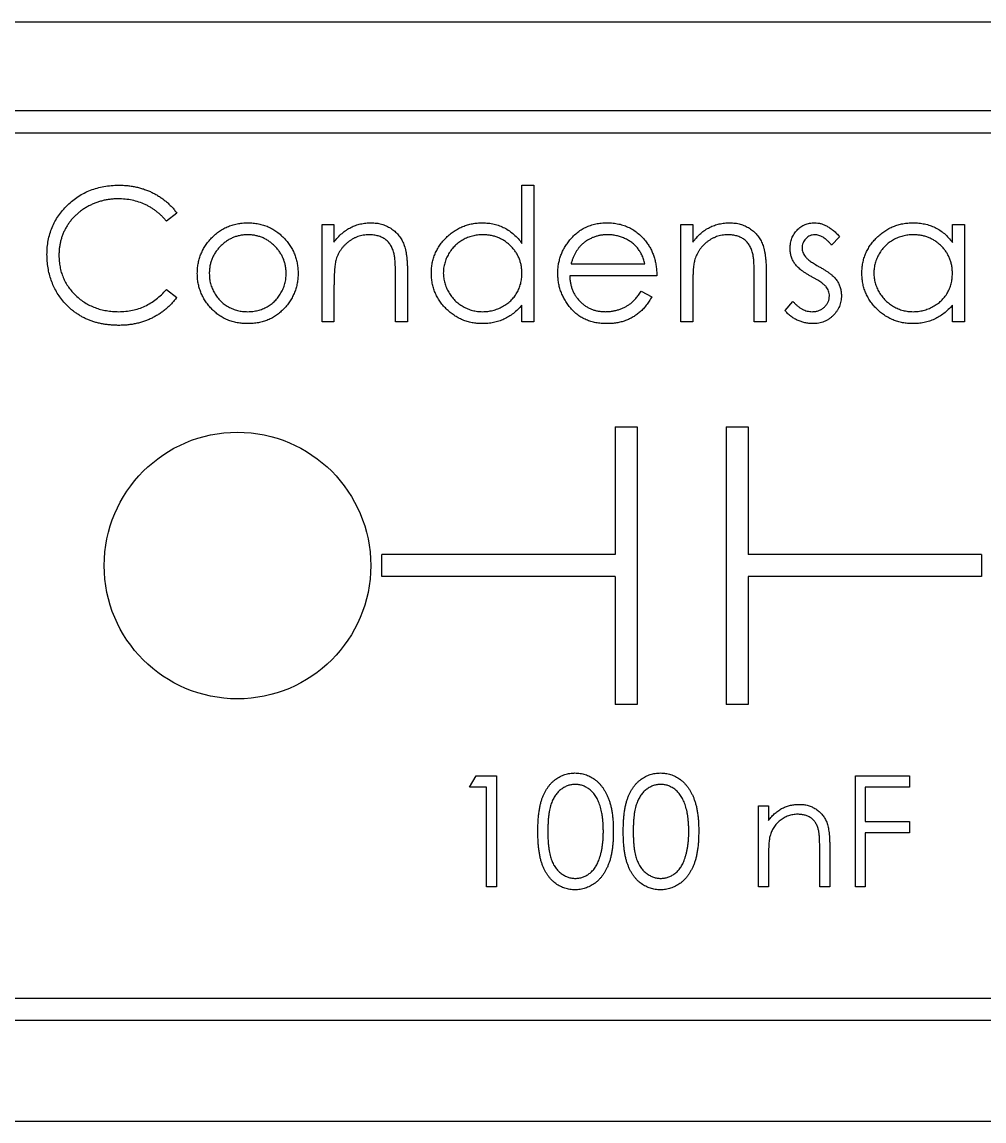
# Model space of a CAD drawing. Header units: millimetres. Extents: x -156 to 156, y -100 to 100.
# Drawn here: x 83.3 to 126.62, y -100.5 to -51.04 of the extents above; entities that cross this region are included whole.
import ezdxf

# ---------------------------------------------------------------- set-up
doc = ezdxf.new("R2010")
doc.units = ezdxf.units.MM

msp = doc.modelspace()

# ---------------------------------------------------------------- linework, layer by layer
at = {"color": 7, "linetype": 'Continuous', "lineweight": 25}
for p, q in [((80.536, -51.036), (145.464, -51.036)), ((145.464, -55.036), (80.536, -55.036)), ((145.464, -56.036), (80.536, -56.036)), ((105.808, -60.999), (105.808, -58.382)), ((105.808, -58.382), (106.346, -58.382)), ((106.346, -58.382), (106.346, -64.536)), ((90.269, -59.636), (89.798, -59.997)), ((96.808, -64.536), (96.808, -60.151)), ((96.808, -60.151), (97.346, -60.151)), ((97.346, -60.151), (97.346, -60.942)), ((112.962, -64.536), (112.962, -60.151)), ((112.962, -60.151), (113.5, -60.151)), ((113.5, -60.151), (113.5, -60.942)), ((125.192, -60.962), (125.192, -60.151)), ((125.192, -60.151), (125.731, -60.151)), ((125.731, -60.151), (125.731, -64.536)), ((120.115, -60.698), (119.75, -61.074)), ((100.654, -62.296), (100.654, -64.536)), ((108.018, -61.92), (111.346, -61.92)), ((116.808, -62.296), (116.808, -64.536)), ((100.115, -64.536), (100.115, -62.473)), ((111.885, -62.459), (107.962, -62.459)), ((116.269, -64.536), (116.269, -62.473)), ((89.798, -63.074), (90.269, -63.431)), ((97.346, -62.95), (97.346, -64.536)), ((111.175, -63.151), (111.654, -63.402)), ((113.5, -62.95), (113.5, -64.536)), ((105.808, -64.536), (105.808, -63.777)), ((117.654, -64.019), (118.011, -63.612)), ((125.192, -64.536), (125.192, -63.777)), ((97.346, -64.536), (96.808, -64.536)), ((100.654, -64.536), (100.115, -64.536)), ((106.346, -64.536), (105.808, -64.536)), ((113.5, -64.536), (112.962, -64.536)), ((116.808, -64.536), (116.269, -64.536)), ((125.731, -64.536), (125.192, -64.536)), ((110, -69.25), (110, -75)), ((110, -69.25), (111, -69.25)), ((111, -69.25), (111, -81.75)), ((115, -69.25), (115, -81.75)), ((115, -69.25), (116, -69.25)), ((116, -69.25), (116, -75)), ((99.5, -76), (99.5, -75)), ((110, -75), (99.5, -75)), ((126.5, -75), (116, -75)), ((126.5, -75), (126.5, -76)), ((110, -76), (99.5, -76)), ((110, -76), (110, -81.75)), ((126.5, -76), (116, -76)), ((116, -76), (116, -81.75)), ((111, -81.75), (110, -81.75)), ((116, -81.75), (115, -81.75)), ((103.449, -85.477), (103.742, -84.964)), ((103.742, -84.964), (104.667, -84.964)), ((104.667, -84.964), (104.667, -89.964)), ((120.821, -89.964), (120.821, -84.964)), ((120.821, -84.964), (123.256, -84.964)), ((123.256, -84.964), (123.256, -85.477)), ((104.218, -85.477), (103.449, -85.477)), ((104.218, -89.964), (104.218, -85.477)), ((123.256, -85.477), (121.269, -85.477)), ((121.269, -85.477), (121.269, -87.016)), ((116.462, -89.964), (116.462, -86.311)), ((116.462, -86.311), (116.91, -86.311)), ((116.91, -86.311), (116.91, -86.97)), ((121.269, -87.016), (123.256, -87.016)), ((123.256, -87.016), (123.256, -87.529)), ((123.256, -87.529), (121.269, -87.529)), ((121.269, -87.529), (121.269, -89.964)), ((119.218, -89.964), (119.218, -88.246)), ((119.667, -88.098), (119.667, -89.964)), ((116.91, -88.643), (116.91, -89.964)), ((104.667, -89.964), (104.218, -89.964)), ((116.91, -89.964), (116.462, -89.964)), ((119.667, -89.964), (119.218, -89.964)), ((121.269, -89.964), (120.821, -89.964)), ((80.536, -94.964), (145.464, -94.964)), ((80.536, -95.964), (145.464, -95.964)), ((-155.5, -100.5), (155.5, -100.5))]:
    msp.add_line(p, q, dxfattribs=at)
msp.add_circle((93, -75.5), 6, dxfattribs=at)
for points, knots in [([(84.423, -61.501), (84.426, -61.393), (84.431, -61.18), (84.476, -60.869), (84.547, -60.57), (84.649, -60.285), (84.778, -60.013), (84.938, -59.754), (85.126, -59.508), (85.341, -59.278), (85.577, -59.068), (85.829, -58.883), (86.098, -58.73), (86.38, -58.601), (86.677, -58.502), (86.989, -58.433), (87.316, -58.39), (87.538, -58.384), (87.651, -58.382)], [0, 0, 0, 0, 0.0645578, 0.1270135, 0.1879548, 0.2480139, 0.3077477, 0.3682345, 0.4294698, 0.4927434, 0.5562578, 0.6182168, 0.6796555, 0.7412455, 0.8034153, 0.8668155, 0.9323283, 1, 1, 1, 1]), ([(87.651, -58.382), (87.72, -58.383), (87.857, -58.384), (88.059, -58.4), (88.255, -58.427), (88.447, -58.463), (88.634, -58.508), (88.815, -58.566), (88.992, -58.633), (89.163, -58.71), (89.327, -58.797), (89.485, -58.892), (89.635, -58.995), (89.778, -59.106), (89.912, -59.227), (90.04, -59.354), (90.159, -59.491), (90.232, -59.588), (90.269, -59.636)], [0, 0, 0, 0, 0.068548, 0.135683, 0.201215, 0.265682, 0.329267, 0.392395, 0.45507, 0.517127, 0.57879, 0.63974, 0.700192, 0.759806, 0.819628, 0.879355, 0.939512, 1, 1, 1, 1]), ([(87.618, -58.997), (87.558, -58.998), (87.438, -58.999), (87.26, -59.017), (87.086, -59.043), (86.915, -59.081), (86.748, -59.129), (86.583, -59.186), (86.423, -59.257), (86.266, -59.335), (86.116, -59.424), (85.973, -59.52), (85.839, -59.624), (85.714, -59.735), (85.597, -59.852), (85.49, -59.978), (85.392, -60.112), (85.301, -60.251), (85.22, -60.396), (85.153, -60.547), (85.093, -60.701), (85.045, -60.861), (85.008, -61.025), (84.982, -61.193), (84.964, -61.366), (84.962, -61.483), (84.962, -61.542)], [0, 0, 0, 0, 0.043955, 0.087502, 0.130463, 0.172752, 0.215403, 0.25765, 0.300153, 0.343121, 0.385925, 0.427686, 0.468818, 0.509492, 0.549883, 0.58998, 0.630405, 0.670869, 0.711384, 0.751627, 0.791776, 0.832459, 0.873319, 0.914543, 0.956924, 1, 1, 1, 1]), ([(89.798, -59.997), (89.764, -59.957), (89.698, -59.877), (89.59, -59.766), (89.478, -59.661), (89.362, -59.563), (89.239, -59.475), (89.112, -59.392), (88.98, -59.318), (88.797, -59.228), (88.558, -59.134), (88.256, -59.055), (87.942, -59.005), (87.727, -59), (87.618, -58.997)], [0, 0, 0, 0, 0.063163, 0.125475, 0.187121, 0.248294, 0.309295, 0.36985, 0.430973, 0.492456, 0.616148, 0.740844, 0.868183, 1, 1, 1, 1]), ([(91.793, -60.8), (91.849, -60.742), (91.958, -60.627), (92.142, -60.481), (92.335, -60.354), (92.54, -60.252), (92.756, -60.172), (92.983, -60.116), (93.22, -60.079), (93.382, -60.076), (93.464, -60.074)], [0, 0, 0, 0, 0.1284975, 0.252713, 0.3748191, 0.4964364, 0.6179106, 0.7412876, 0.8687004, 1, 1, 1, 1]), ([(93.464, -60.074), (93.546, -60.076), (93.708, -60.079), (93.944, -60.116), (94.169, -60.172), (94.385, -60.25), (94.588, -60.354), (94.781, -60.478), (94.964, -60.625), (95.074, -60.739), (95.13, -60.796)], [0, 0, 0, 0, 0.131751, 0.258332, 0.382134, 0.503804, 0.624693, 0.746871, 0.871514, 1, 1, 1, 1]), ([(97.346, -60.942), (97.404, -60.87), (97.515, -60.731), (97.701, -60.548), (97.897, -60.397), (98.103, -60.277), (98.318, -60.186), (98.542, -60.121), (98.775, -60.082), (98.934, -60.077), (99.014, -60.074)], [0, 0, 0, 0, 0.140976, 0.273569, 0.398988, 0.51993, 0.63811, 0.756589, 0.87686, 1, 1, 1, 1]), ([(99.014, -60.074), (99.096, -60.077), (99.254, -60.083), (99.486, -60.129), (99.702, -60.208), (99.901, -60.317), (100.082, -60.451), (100.24, -60.608), (100.371, -60.789), (100.459, -60.956), (100.516, -61.105), (100.553, -61.232), (100.584, -61.374), (100.611, -61.53), (100.629, -61.701), (100.643, -61.887), (100.653, -62.087), (100.654, -62.225), (100.654, -62.296)], [0, 0, 0, 0, 0.07724, 0.151178, 0.223488, 0.295543, 0.366976, 0.437131, 0.507044, 0.57856, 0.616614, 0.658756, 0.704491, 0.754803, 0.809332, 0.868274, 0.932073, 1, 1, 1, 1]), ([(101.731, -62.331), (101.733, -62.255), (101.737, -62.104), (101.769, -61.883), (101.822, -61.669), (101.897, -61.465), (101.992, -61.269), (102.109, -61.081), (102.246, -60.901), (102.404, -60.734), (102.575, -60.579), (102.759, -60.445), (102.949, -60.329), (103.15, -60.237), (103.359, -60.162), (103.576, -60.111), (103.802, -60.081), (103.956, -60.076), (104.034, -60.074)], [0, 0, 0, 0, 0.063775, 0.126079, 0.186904, 0.247574, 0.308003, 0.369132, 0.432033, 0.496791, 0.561611, 0.624914, 0.686726, 0.748079, 0.809582, 0.871631, 0.934886, 1, 1, 1, 1]), ([(104.034, -60.074), (104.123, -60.077), (104.299, -60.082), (104.556, -60.126), (104.799, -60.2), (105.029, -60.301), (105.246, -60.433), (105.451, -60.592), (105.639, -60.783), (105.751, -60.926), (105.808, -60.999)], [0, 0, 0, 0, 0.128884, 0.252985, 0.37421, 0.494102, 0.614753, 0.738511, 0.866243, 1, 1, 1, 1]), ([(107.928, -60.891), (107.982, -60.826), (108.089, -60.699), (108.27, -60.531), (108.466, -60.39), (108.675, -60.273), (108.898, -60.185), (109.133, -60.119), (109.383, -60.082), (109.554, -60.077), (109.642, -60.074)], [0, 0, 0, 0, 0.128835, 0.253589, 0.374643, 0.49534, 0.616325, 0.739759, 0.866842, 1, 1, 1, 1]), ([(109.642, -60.074), (109.732, -60.076), (109.908, -60.081), (110.165, -60.123), (110.409, -60.19), (110.638, -60.285), (110.854, -60.407), (111.054, -60.558), (111.242, -60.733), (111.352, -60.868), (111.407, -60.937)], [0, 0, 0, 0, 0.13204, 0.259033, 0.38188, 0.502258, 0.622752, 0.744743, 0.870109, 1, 1, 1, 1]), ([(113.5, -60.942), (113.557, -60.87), (113.669, -60.731), (113.855, -60.548), (114.051, -60.397), (114.257, -60.277), (114.472, -60.186), (114.696, -60.121), (114.929, -60.082), (115.088, -60.077), (115.168, -60.074)], [0, 0, 0, 0, 0.140976, 0.273569, 0.398988, 0.51993, 0.63811, 0.756589, 0.87686, 1, 1, 1, 1]), ([(115.168, -60.074), (115.249, -60.077), (115.408, -60.083), (115.639, -60.129), (115.855, -60.208), (116.055, -60.317), (116.236, -60.451), (116.394, -60.608), (116.525, -60.789), (116.612, -60.956), (116.67, -61.105), (116.707, -61.232), (116.738, -61.374), (116.764, -61.53), (116.783, -61.701), (116.797, -61.887), (116.807, -62.087), (116.807, -62.225), (116.808, -62.296)], [0, 0, 0, 0, 0.07724, 0.151178, 0.223488, 0.295543, 0.366976, 0.437131, 0.507044, 0.57856, 0.616614, 0.658756, 0.704491, 0.754803, 0.809332, 0.868274, 0.932073, 1, 1, 1, 1]), ([(117.885, -61.224), (117.886, -61.184), (117.887, -61.104), (117.902, -60.988), (117.928, -60.877), (117.96, -60.771), (118.006, -60.671), (118.06, -60.575), (118.124, -60.485), (118.197, -60.401), (118.278, -60.324), (118.365, -60.258), (118.457, -60.201), (118.554, -60.154), (118.656, -60.118), (118.764, -60.093), (118.876, -60.076), (118.953, -60.075), (118.993, -60.074)], [0, 0, 0, 0, 0.067978, 0.133044, 0.196507, 0.258613, 0.319728, 0.380873, 0.442636, 0.505079, 0.567881, 0.628814, 0.68891, 0.748765, 0.809386, 0.870884, 0.934037, 1, 1, 1, 1]), ([(118.993, -60.074), (119.039, -60.076), (119.134, -60.08), (119.275, -60.11), (119.416, -60.16), (119.557, -60.229), (119.697, -60.318), (119.838, -60.426), (119.98, -60.552), (120.069, -60.648), (120.115, -60.698)], [0, 0, 0, 0, 0.1057143, 0.2134116, 0.3261267, 0.4444517, 0.5690611, 0.7027122, 0.8463179, 1, 1, 1, 1]), ([(121.115, -62.331), (121.118, -62.255), (121.122, -62.104), (121.153, -61.883), (121.207, -61.669), (121.281, -61.465), (121.377, -61.269), (121.493, -61.081), (121.631, -60.901), (121.789, -60.734), (121.96, -60.579), (122.143, -60.445), (122.334, -60.329), (122.535, -60.237), (122.743, -60.162), (122.961, -60.111), (123.187, -60.081), (123.34, -60.076), (123.418, -60.074)], [0, 0, 0, 0, 0.063775, 0.126079, 0.186904, 0.247574, 0.308003, 0.369132, 0.432033, 0.496791, 0.561611, 0.624914, 0.686726, 0.748079, 0.809582, 0.871631, 0.934886, 1, 1, 1, 1]), ([(123.418, -60.074), (123.508, -60.076), (123.683, -60.081), (123.94, -60.122), (124.183, -60.189), (124.414, -60.282), (124.632, -60.405), (124.835, -60.56), (125.025, -60.746), (125.135, -60.889), (125.192, -60.962)], [0, 0, 0, 0, 0.129862, 0.254654, 0.376015, 0.495255, 0.614798, 0.738106, 0.865196, 1, 1, 1, 1]), ([(91.192, -62.355), (91.194, -62.282), (91.198, -62.137), (91.226, -61.922), (91.273, -61.715), (91.339, -61.517), (91.424, -61.325), (91.528, -61.141), (91.651, -60.964), (91.745, -60.855), (91.793, -60.8)], [0, 0, 0, 0, 0.1289191, 0.2552377, 0.3786786, 0.5010879, 0.6227137, 0.7462408, 0.871589, 1, 1, 1, 1]), ([(93.462, -60.612), (93.403, -60.614), (93.289, -60.617), (93.119, -60.642), (92.957, -60.682), (92.8, -60.737), (92.65, -60.81), (92.506, -60.898), (92.368, -61.002), (92.239, -61.121), (92.12, -61.251), (92.016, -61.39), (91.928, -61.535), (91.855, -61.686), (91.8, -61.845), (91.76, -62.011), (91.736, -62.183), (91.732, -62.299), (91.731, -62.359)], [0, 0, 0, 0, 0.063846, 0.126044, 0.187165, 0.247399, 0.30838, 0.36978, 0.432584, 0.497641, 0.562401, 0.625557, 0.687332, 0.748313, 0.809791, 0.871768, 0.934836, 1, 1, 1, 1]), ([(95.192, -62.359), (95.191, -62.299), (95.187, -62.183), (95.163, -62.011), (95.123, -61.845), (95.068, -61.686), (94.995, -61.534), (94.905, -61.39), (94.802, -61.251), (94.682, -61.122), (94.553, -61.002), (94.415, -60.898), (94.271, -60.81), (94.121, -60.737), (93.965, -60.682), (93.802, -60.642), (93.634, -60.617), (93.519, -60.614), (93.462, -60.612)], [0, 0, 0, 0, 0.065185, 0.128274, 0.19027, 0.251768, 0.312769, 0.374793, 0.43797, 0.503047, 0.568125, 0.63095, 0.692369, 0.752973, 0.813641, 0.874355, 0.936573, 1, 1, 1, 1]), ([(95.13, -60.796), (95.178, -60.852), (95.273, -60.961), (95.395, -61.138), (95.5, -61.322), (95.584, -61.514), (95.65, -61.714), (95.697, -61.921), (95.725, -62.136), (95.729, -62.281), (95.731, -62.355)], [0, 0, 0, 0, 0.1281573, 0.2538344, 0.3765056, 0.4985337, 0.6213677, 0.7445647, 0.8706338, 1, 1, 1, 1]), ([(98.921, -60.612), (98.877, -60.613), (98.792, -60.615), (98.665, -60.631), (98.541, -60.658), (98.421, -60.693), (98.305, -60.743), (98.19, -60.798), (98.081, -60.868), (97.976, -60.945), (97.878, -61.031), (97.786, -61.122), (97.705, -61.218), (97.631, -61.319), (97.567, -61.425), (97.511, -61.537), (97.464, -61.653), (97.441, -61.733), (97.429, -61.774)], [0, 0, 0, 0, 0.063986, 0.126627, 0.188984, 0.25023, 0.312351, 0.374574, 0.438148, 0.50292, 0.567974, 0.630771, 0.692935, 0.754398, 0.815218, 0.876117, 0.938015, 1, 1, 1, 1]), ([(100.052, -61.475), (100.033, -61.407), (99.998, -61.276), (99.912, -61.099), (99.802, -60.947), (99.669, -60.824), (99.512, -60.727), (99.334, -60.661), (99.134, -60.619), (98.994, -60.615), (98.921, -60.612)], [0, 0, 0, 0, 0.13552, 0.260833, 0.378476, 0.493178, 0.609281, 0.729981, 0.859261, 1, 1, 1, 1]), ([(104.041, -60.612), (103.962, -60.615), (103.807, -60.621), (103.579, -60.664), (103.36, -60.736), (103.153, -60.834), (102.96, -60.957), (102.787, -61.107), (102.634, -61.278), (102.505, -61.47), (102.4, -61.676), (102.326, -61.891), (102.277, -62.112), (102.272, -62.262), (102.269, -62.337)], [0, 0, 0, 0, 0.0859205, 0.1695934, 0.2524755, 0.3362445, 0.4195045, 0.5020359, 0.5847746, 0.6698465, 0.7541849, 0.8366582, 0.9180097, 1, 1, 1, 1]), ([(105.808, -62.353), (105.806, -62.292), (105.803, -62.173), (105.778, -61.998), (105.739, -61.83), (105.683, -61.67), (105.61, -61.518), (105.523, -61.373), (105.418, -61.237), (105.299, -61.109), (105.168, -60.994), (105.03, -60.89), (104.883, -60.805), (104.729, -60.735), (104.567, -60.679), (104.398, -60.641), (104.222, -60.616), (104.102, -60.614), (104.041, -60.612)], [0, 0, 0, 0, 0.065634, 0.129188, 0.191219, 0.251913, 0.312507, 0.373494, 0.435152, 0.498741, 0.562095, 0.624187, 0.685476, 0.746097, 0.807612, 0.869967, 0.933951, 1, 1, 1, 1]), ([(109.669, -60.612), (109.616, -60.614), (109.509, -60.616), (109.353, -60.635), (109.203, -60.668), (109.057, -60.712), (108.919, -60.772), (108.785, -60.841), (108.659, -60.926), (108.58, -60.991), (108.54, -61.024)], [0, 0, 0, 0, 0.131092, 0.259141, 0.384162, 0.505992, 0.629098, 0.750669, 0.874039, 1, 1, 1, 1]), ([(111.346, -61.92), (111.326, -61.849), (111.289, -61.711), (111.209, -61.521), (111.12, -61.352), (111.014, -61.205), (110.895, -61.075), (110.756, -60.961), (110.601, -60.859), (110.43, -60.773), (110.249, -60.7), (110.06, -60.651), (109.866, -60.617), (109.735, -60.614), (109.669, -60.612)], [0, 0, 0, 0, 0.09624, 0.185231, 0.267501, 0.3444, 0.419595, 0.496891, 0.576638, 0.660268, 0.745387, 0.83004, 0.914474, 1, 1, 1, 1]), ([(115.075, -60.612), (115.031, -60.613), (114.945, -60.615), (114.818, -60.631), (114.695, -60.658), (114.574, -60.693), (114.459, -60.743), (114.344, -60.798), (114.235, -60.868), (114.13, -60.945), (114.031, -61.031), (113.94, -61.122), (113.859, -61.218), (113.785, -61.319), (113.721, -61.425), (113.665, -61.537), (113.618, -61.653), (113.595, -61.733), (113.583, -61.774)], [0, 0, 0, 0, 0.063986, 0.126627, 0.188984, 0.25023, 0.312351, 0.374574, 0.438148, 0.50292, 0.567974, 0.630771, 0.692935, 0.754398, 0.815218, 0.876117, 0.938015, 1, 1, 1, 1]), ([(116.206, -61.475), (116.187, -61.407), (116.152, -61.276), (116.066, -61.099), (115.956, -60.947), (115.823, -60.824), (115.666, -60.727), (115.487, -60.661), (115.288, -60.619), (115.148, -60.615), (115.075, -60.612)], [0, 0, 0, 0, 0.13552, 0.260833, 0.378476, 0.493178, 0.609281, 0.729981, 0.859261, 1, 1, 1, 1]), ([(118.993, -60.612), (118.955, -60.614), (118.88, -60.618), (118.773, -60.654), (118.674, -60.71), (118.588, -60.788), (118.515, -60.879), (118.462, -60.98), (118.429, -61.089), (118.425, -61.164), (118.423, -61.203)], [0, 0, 0, 0, 0.1249585, 0.2459006, 0.369166, 0.4985108, 0.6285039, 0.7510283, 0.8737242, 1, 1, 1, 1]), ([(119.75, -61.074), (119.718, -61.037), (119.658, -60.967), (119.561, -60.873), (119.465, -60.794), (119.371, -60.727), (119.276, -60.676), (119.181, -60.64), (119.087, -60.617), (119.024, -60.614), (118.993, -60.612)], [0, 0, 0, 0, 0.158223, 0.305036, 0.441309, 0.565963, 0.683525, 0.793334, 0.898518, 1, 1, 1, 1]), ([(123.425, -60.612), (123.347, -60.615), (123.191, -60.621), (122.963, -60.664), (122.745, -60.736), (122.538, -60.834), (122.345, -60.957), (122.172, -61.107), (122.018, -61.278), (121.889, -61.47), (121.784, -61.676), (121.71, -61.891), (121.661, -62.112), (121.656, -62.262), (121.654, -62.337)], [0, 0, 0, 0, 0.0859205, 0.1695934, 0.2524755, 0.3362445, 0.4195045, 0.5020359, 0.5847746, 0.6698465, 0.7541849, 0.8366582, 0.9180097, 1, 1, 1, 1]), ([(125.192, -62.353), (125.191, -62.292), (125.187, -62.173), (125.163, -61.998), (125.123, -61.83), (125.068, -61.67), (124.995, -61.518), (124.907, -61.373), (124.803, -61.237), (124.683, -61.109), (124.553, -60.994), (124.415, -60.89), (124.267, -60.805), (124.113, -60.735), (123.952, -60.679), (123.783, -60.641), (123.607, -60.616), (123.486, -60.614), (123.425, -60.612)], [0, 0, 0, 0, 0.065634, 0.129188, 0.191219, 0.251913, 0.312507, 0.373494, 0.435152, 0.498741, 0.562095, 0.624187, 0.685476, 0.746097, 0.807612, 0.869967, 0.933951, 1, 1, 1, 1]), ([(107.423, -62.355), (107.425, -62.288), (107.428, -62.154), (107.451, -61.957), (107.491, -61.765), (107.547, -61.578), (107.618, -61.397), (107.705, -61.222), (107.808, -61.052), (107.888, -60.945), (107.928, -60.891)], [0, 0, 0, 0, 0.128045, 0.253768, 0.377428, 0.500551, 0.623296, 0.746578, 0.872348, 1, 1, 1, 1]), ([(108.54, -61.024), (108.511, -61.049), (108.453, -61.102), (108.376, -61.192), (108.302, -61.289), (108.234, -61.397), (108.172, -61.515), (108.115, -61.641), (108.062, -61.777), (108.033, -61.871), (108.018, -61.92)], [0, 0, 0, 0, 0.109984, 0.22258, 0.3385, 0.458709, 0.585535, 0.717518, 0.854667, 1, 1, 1, 1]), ([(111.407, -60.937), (111.445, -60.989), (111.521, -61.092), (111.616, -61.26), (111.698, -61.436), (111.764, -61.623), (111.817, -61.818), (111.855, -62.023), (111.878, -62.238), (111.882, -62.384), (111.885, -62.459)], [0, 0, 0, 0, 0.118522, 0.236255, 0.356174, 0.47725, 0.60154, 0.729618, 0.862158, 1, 1, 1, 1]), ([(118.085, -61.9), (118.054, -61.85), (117.992, -61.75), (117.932, -61.583), (117.89, -61.407), (117.887, -61.286), (117.885, -61.224)], [0, 0, 0, 0, 0.2462524, 0.4925908, 0.74057, 1, 1, 1, 1]), ([(118.423, -61.203), (118.425, -61.237), (118.429, -61.306), (118.458, -61.409), (118.505, -61.508), (118.549, -61.569), (118.572, -61.6)], [0, 0, 0, 0, 0.24004, 0.479403, 0.731757, 1, 1, 1, 1]), ([(85.184, -63.64), (85.123, -63.565), (85.002, -63.417), (84.848, -63.177), (84.716, -62.925), (84.609, -62.662), (84.525, -62.388), (84.467, -62.102), (84.43, -61.805), (84.425, -61.603), (84.423, -61.501)], [0, 0, 0, 0, 0.124329, 0.247156, 0.36878, 0.490734, 0.613614, 0.738958, 0.867311, 1, 1, 1, 1]), ([(84.962, -61.542), (84.964, -61.63), (84.968, -61.804), (85.006, -62.059), (85.063, -62.304), (85.149, -62.536), (85.255, -62.758), (85.39, -62.968), (85.545, -63.168), (85.724, -63.352), (85.92, -63.521), (86.13, -63.67), (86.354, -63.794), (86.59, -63.897), (86.839, -63.976), (87.1, -64.032), (87.373, -64.069), (87.56, -64.072), (87.655, -64.074)], [0, 0, 0, 0, 0.064323, 0.12629, 0.186726, 0.246146, 0.305576, 0.365429, 0.426326, 0.48884, 0.551725, 0.613919, 0.675484, 0.737334, 0.800229, 0.864502, 0.931041, 1, 1, 1, 1]), ([(97.429, -61.774), (97.422, -61.803), (97.408, -61.867), (97.392, -61.973), (97.377, -62.095), (97.365, -62.234), (97.358, -62.39), (97.35, -62.562), (97.347, -62.75), (97.346, -62.882), (97.346, -62.95)], [0, 0, 0, 0, 0.076995, 0.167615, 0.271052, 0.38946, 0.520843, 0.666399, 0.826094, 1, 1, 1, 1]), ([(100.115, -62.473), (100.115, -62.413), (100.114, -62.299), (100.112, -62.136), (100.108, -61.987), (100.101, -61.855), (100.091, -61.738), (100.081, -61.636), (100.068, -61.55), (100.057, -61.499), (100.052, -61.475)], [0, 0, 0, 0, 0.17885, 0.34211, 0.489826, 0.623254, 0.74008, 0.841483, 0.928908, 1, 1, 1, 1]), ([(113.583, -61.774), (113.576, -61.803), (113.561, -61.867), (113.546, -61.973), (113.531, -62.095), (113.519, -62.234), (113.512, -62.39), (113.504, -62.562), (113.501, -62.75), (113.5, -62.882), (113.5, -62.95)], [0, 0, 0, 0, 0.076995, 0.167615, 0.271052, 0.38946, 0.520843, 0.666399, 0.826094, 1, 1, 1, 1]), ([(116.269, -62.473), (116.269, -62.413), (116.268, -62.299), (116.266, -62.136), (116.261, -61.987), (116.255, -61.855), (116.245, -61.738), (116.234, -61.636), (116.222, -61.55), (116.211, -61.499), (116.206, -61.475)], [0, 0, 0, 0, 0.17885, 0.34211, 0.489826, 0.623254, 0.74008, 0.841483, 0.928908, 1, 1, 1, 1]), ([(118.572, -61.6), (118.586, -61.617), (118.615, -61.653), (118.669, -61.702), (118.731, -61.757), (118.805, -61.812), (118.889, -61.87), (118.984, -61.928), (119.086, -61.991), (119.16, -62.031), (119.198, -62.052)], [0, 0, 0, 0, 0.083425, 0.17756, 0.283982, 0.402217, 0.533568, 0.676121, 0.831649, 1, 1, 1, 1]), ([(118.841, -62.498), (118.797, -62.473), (118.71, -62.425), (118.587, -62.35), (118.477, -62.273), (118.375, -62.2), (118.286, -62.125), (118.209, -62.05), (118.141, -61.976), (118.103, -61.925), (118.085, -61.9)], [0, 0, 0, 0, 0.1577617, 0.3059502, 0.4437755, 0.5728244, 0.6921542, 0.8022957, 0.9055644, 1, 1, 1, 1]), ([(119.198, -62.052), (119.245, -62.078), (119.335, -62.129), (119.463, -62.207), (119.579, -62.285), (119.685, -62.362), (119.777, -62.439), (119.86, -62.514), (119.93, -62.59), (119.969, -62.643), (119.988, -62.668)], [0, 0, 0, 0, 0.158989, 0.307115, 0.446213, 0.574876, 0.694152, 0.804581, 0.906593, 1, 1, 1, 1]), ([(93.464, -64.612), (93.382, -64.61), (93.222, -64.606), (92.987, -64.575), (92.765, -64.522), (92.553, -64.447), (92.353, -64.352), (92.164, -64.234), (91.987, -64.096), (91.824, -63.938), (91.677, -63.767), (91.547, -63.586), (91.437, -63.399), (91.348, -63.204), (91.278, -63.002), (91.229, -62.792), (91.197, -62.576), (91.194, -62.429), (91.192, -62.355)], [0, 0, 0, 0, 0.068742, 0.134635, 0.198324, 0.260825, 0.322714, 0.384555, 0.446913, 0.510958, 0.574931, 0.636685, 0.697483, 0.757134, 0.816966, 0.876818, 0.937663, 1, 1, 1, 1]), ([(91.731, -62.359), (91.734, -62.436), (91.739, -62.588), (91.783, -62.812), (91.858, -63.027), (91.958, -63.232), (92.084, -63.422), (92.232, -63.591), (92.401, -63.737), (92.589, -63.859), (92.792, -63.955), (93.007, -64.023), (93.231, -64.067), (93.384, -64.072), (93.462, -64.074)], [0, 0, 0, 0, 0.084733, 0.168179, 0.251488, 0.335841, 0.419834, 0.502345, 0.583649, 0.665931, 0.748717, 0.831047, 0.91441, 1, 1, 1, 1]), ([(93.462, -64.074), (93.539, -64.072), (93.692, -64.067), (93.916, -64.023), (94.13, -63.954), (94.333, -63.859), (94.52, -63.737), (94.691, -63.592), (94.838, -63.422), (94.963, -63.232), (95.066, -63.028), (95.14, -62.812), (95.184, -62.588), (95.19, -62.436), (95.192, -62.359)], [0, 0, 0, 0, 0.085606, 0.168983, 0.250908, 0.333708, 0.416005, 0.49766, 0.579893, 0.663902, 0.748466, 0.831791, 0.915252, 1, 1, 1, 1]), ([(95.731, -62.355), (95.729, -62.429), (95.726, -62.576), (95.694, -62.792), (95.645, -63.002), (95.575, -63.204), (95.486, -63.399), (95.376, -63.586), (95.246, -63.767), (95.099, -63.938), (94.936, -64.096), (94.759, -64.234), (94.572, -64.352), (94.372, -64.447), (94.161, -64.522), (93.938, -64.574), (93.705, -64.606), (93.545, -64.61), (93.464, -64.612)], [0, 0, 0, 0, 0.062416, 0.123337, 0.183265, 0.243172, 0.302898, 0.363774, 0.425605, 0.489659, 0.553785, 0.616222, 0.677854, 0.739517, 0.802097, 0.865866, 0.931508, 1, 1, 1, 1]), ([(104.017, -64.612), (103.939, -64.61), (103.787, -64.606), (103.562, -64.574), (103.346, -64.522), (103.138, -64.451), (102.94, -64.355), (102.749, -64.241), (102.568, -64.105), (102.398, -63.95), (102.242, -63.781), (102.104, -63.601), (101.99, -63.411), (101.894, -63.213), (101.821, -63.005), (101.769, -62.788), (101.737, -62.563), (101.733, -62.409), (101.731, -62.331)], [0, 0, 0, 0, 0.06462, 0.127433, 0.189004, 0.24993, 0.310668, 0.372329, 0.434939, 0.499576, 0.564191, 0.626735, 0.688109, 0.749294, 0.810331, 0.871901, 0.935046, 1, 1, 1, 1]), ([(102.269, -62.337), (102.272, -62.412), (102.279, -62.561), (102.325, -62.782), (102.402, -62.998), (102.507, -63.205), (102.638, -63.398), (102.79, -63.573), (102.965, -63.723), (103.159, -63.848), (103.366, -63.95), (103.583, -64.02), (103.807, -64.066), (103.959, -64.071), (104.036, -64.074)], [0, 0, 0, 0, 0.081589, 0.162859, 0.245484, 0.330807, 0.416493, 0.499893, 0.583048, 0.667158, 0.751312, 0.833785, 0.916256, 1, 1, 1, 1]), ([(104.036, -64.074), (104.114, -64.071), (104.269, -64.065), (104.498, -64.022), (104.72, -63.951), (104.932, -63.851), (105.13, -63.728), (105.307, -63.584), (105.457, -63.417), (105.584, -63.233), (105.684, -63.031), (105.757, -62.816), (105.8, -62.588), (105.805, -62.432), (105.808, -62.353)], [0, 0, 0, 0, 0.084802, 0.168664, 0.252552, 0.33824, 0.423103, 0.505556, 0.586176, 0.667136, 0.748499, 0.830452, 0.913456, 1, 1, 1, 1]), ([(109.629, -64.612), (109.544, -64.61), (109.38, -64.607), (109.141, -64.574), (108.916, -64.52), (108.704, -64.444), (108.508, -64.346), (108.325, -64.226), (108.156, -64.085), (108.005, -63.922), (107.869, -63.748), (107.749, -63.566), (107.649, -63.378), (107.567, -63.184), (107.502, -62.985), (107.456, -62.78), (107.429, -62.569), (107.425, -62.427), (107.423, -62.355)], [0, 0, 0, 0, 0.071579, 0.139629, 0.204797, 0.268135, 0.329814, 0.391301, 0.453434, 0.516552, 0.579631, 0.641119, 0.701294, 0.76081, 0.819932, 0.87892, 0.938983, 1, 1, 1, 1]), ([(107.962, -62.459), (107.964, -62.516), (107.969, -62.63), (107.994, -62.796), (108.032, -62.955), (108.085, -63.104), (108.15, -63.246), (108.23, -63.38), (108.325, -63.505), (108.43, -63.623), (108.548, -63.727), (108.672, -63.821), (108.804, -63.9), (108.943, -63.963), (109.088, -64.013), (109.24, -64.047), (109.398, -64.07), (109.506, -64.073), (109.561, -64.074)], [0, 0, 0, 0, 0.068385, 0.134476, 0.198391, 0.260753, 0.321829, 0.383037, 0.444653, 0.507398, 0.569825, 0.630778, 0.690929, 0.750945, 0.811049, 0.872331, 0.935004, 1, 1, 1, 1]), ([(119.506, -62.95), (119.492, -62.935), (119.462, -62.901), (119.407, -62.852), (119.342, -62.8), (119.264, -62.744), (119.175, -62.687), (119.074, -62.627), (118.962, -62.563), (118.883, -62.521), (118.841, -62.498)], [0, 0, 0, 0, 0.0768751, 0.1674617, 0.27227, 0.3895508, 0.5208014, 0.6662633, 0.8255449, 1, 1, 1, 1]), ([(119.988, -62.668), (120.019, -62.719), (120.081, -62.82), (120.147, -62.986), (120.184, -63.163), (120.19, -63.284), (120.192, -63.346)], [0, 0, 0, 0, 0.2488386, 0.495235, 0.7433356, 1, 1, 1, 1]), ([(123.401, -64.612), (123.324, -64.61), (123.171, -64.606), (122.947, -64.574), (122.731, -64.522), (122.523, -64.451), (122.324, -64.355), (122.134, -64.241), (121.952, -64.105), (121.783, -63.95), (121.626, -63.781), (121.489, -63.601), (121.375, -63.411), (121.279, -63.213), (121.205, -63.005), (121.154, -62.788), (121.122, -62.563), (121.117, -62.409), (121.115, -62.331)], [0, 0, 0, 0, 0.06462, 0.127433, 0.189004, 0.24993, 0.310668, 0.372329, 0.434939, 0.499576, 0.564191, 0.626735, 0.688109, 0.749294, 0.810331, 0.871901, 0.935046, 1, 1, 1, 1]), ([(121.654, -62.337), (121.657, -62.412), (121.663, -62.561), (121.709, -62.782), (121.786, -62.998), (121.891, -63.205), (122.023, -63.398), (122.175, -63.573), (122.35, -63.723), (122.543, -63.848), (122.75, -63.95), (122.968, -64.02), (123.192, -64.066), (123.344, -64.071), (123.421, -64.074)], [0, 0, 0, 0, 0.081589, 0.162859, 0.245484, 0.330807, 0.416493, 0.499893, 0.583048, 0.667158, 0.751312, 0.833785, 0.916256, 1, 1, 1, 1]), ([(123.421, -64.074), (123.499, -64.071), (123.654, -64.065), (123.882, -64.022), (124.104, -63.951), (124.316, -63.851), (124.514, -63.728), (124.692, -63.584), (124.842, -63.417), (124.969, -63.233), (125.069, -63.031), (125.141, -62.816), (125.184, -62.588), (125.19, -62.432), (125.192, -62.353)], [0, 0, 0, 0, 0.084802, 0.168664, 0.252552, 0.33824, 0.423103, 0.505556, 0.586176, 0.667136, 0.748499, 0.830452, 0.913456, 1, 1, 1, 1]), ([(87.655, -64.074), (87.76, -64.071), (87.966, -64.065), (88.268, -64.017), (88.558, -63.939), (88.834, -63.829), (89.097, -63.687), (89.347, -63.514), (89.583, -63.31), (89.726, -63.154), (89.798, -63.074)], [0, 0, 0, 0, 0.128515, 0.252949, 0.374755, 0.49594, 0.617181, 0.740909, 0.867811, 1, 1, 1, 1]), ([(109.561, -64.074), (109.615, -64.073), (109.722, -64.071), (109.88, -64.051), (110.037, -64.018), (110.19, -63.974), (110.336, -63.92), (110.472, -63.854), (110.597, -63.782), (110.714, -63.7), (110.827, -63.598), (110.94, -63.472), (111.06, -63.323), (111.136, -63.21), (111.175, -63.151)], [0, 0, 0, 0, 0.082592, 0.163879, 0.245659, 0.327726, 0.40861, 0.485749, 0.559169, 0.630268, 0.705306, 0.792065, 0.889796, 1, 1, 1, 1]), ([(119.654, -63.368), (119.652, -63.33), (119.648, -63.255), (119.619, -63.145), (119.574, -63.042), (119.529, -62.981), (119.506, -62.95)], [0, 0, 0, 0, 0.253475, 0.500453, 0.745578, 1, 1, 1, 1]), ([(87.659, -64.689), (87.594, -64.689), (87.467, -64.688), (87.278, -64.674), (87.095, -64.654), (86.917, -64.624), (86.743, -64.59), (86.576, -64.543), (86.413, -64.49), (86.256, -64.429), (86.103, -64.359), (85.956, -64.281), (85.814, -64.194), (85.677, -64.101), (85.545, -63.998), (85.419, -63.887), (85.297, -63.769), (85.222, -63.683), (85.184, -63.64)], [0, 0, 0, 0, 0.069663, 0.13775, 0.203917, 0.26878, 0.332414, 0.394754, 0.45618, 0.516996, 0.577396, 0.637198, 0.696999, 0.756756, 0.816554, 0.876948, 0.938132, 1, 1, 1, 1]), ([(90.269, -63.431), (90.231, -63.48), (90.156, -63.578), (90.033, -63.715), (89.904, -63.845), (89.768, -63.965), (89.625, -64.078), (89.474, -64.182), (89.317, -64.276), (89.153, -64.363), (88.984, -64.44), (88.809, -64.506), (88.629, -64.563), (88.445, -64.61), (88.255, -64.646), (88.061, -64.67), (87.861, -64.687), (87.727, -64.689), (87.659, -64.689)], [0, 0, 0, 0, 0.061674, 0.123053, 0.183475, 0.243727, 0.304279, 0.364863, 0.425946, 0.487391, 0.54922, 0.611144, 0.673529, 0.736961, 0.800785, 0.866013, 0.932101, 1, 1, 1, 1]), ([(105.808, -63.777), (105.747, -63.846), (105.628, -63.98), (105.431, -64.155), (105.221, -64.299), (105, -64.416), (104.769, -64.504), (104.527, -64.566), (104.276, -64.606), (104.104, -64.61), (104.017, -64.612)], [0, 0, 0, 0, 0.134298, 0.262085, 0.38627, 0.507165, 0.6273, 0.748145, 0.87237, 1, 1, 1, 1]), ([(111.654, -63.402), (111.616, -63.47), (111.542, -63.601), (111.414, -63.782), (111.28, -63.945), (111.134, -64.085), (110.981, -64.207), (110.818, -64.314), (110.646, -64.405), (110.465, -64.482), (110.272, -64.541), (110.068, -64.582), (109.852, -64.608), (109.704, -64.611), (109.629, -64.612)], [0, 0, 0, 0, 0.0933699, 0.1816608, 0.2658742, 0.3463548, 0.4245999, 0.5019032, 0.5799921, 0.6584434, 0.7386722, 0.8218941, 0.9088008, 1, 1, 1, 1]), ([(118.011, -63.612), (118.045, -63.649), (118.11, -63.72), (118.216, -63.815), (118.322, -63.894), (118.43, -63.96), (118.54, -64.011), (118.652, -64.047), (118.765, -64.07), (118.842, -64.073), (118.88, -64.074)], [0, 0, 0, 0, 0.147476, 0.285904, 0.417172, 0.540501, 0.659238, 0.775006, 0.887229, 1, 1, 1, 1]), ([(118.88, -64.074), (118.932, -64.072), (119.033, -64.067), (119.179, -64.025), (119.313, -63.96), (119.43, -63.867), (119.529, -63.759), (119.601, -63.638), (119.646, -63.506), (119.651, -63.415), (119.654, -63.368)], [0, 0, 0, 0, 0.134042, 0.261896, 0.387836, 0.517686, 0.644509, 0.764718, 0.880291, 1, 1, 1, 1]), ([(120.192, -63.346), (120.191, -63.389), (120.189, -63.474), (120.172, -63.6), (120.143, -63.72), (120.103, -63.836), (120.05, -63.946), (119.987, -64.052), (119.912, -64.152), (119.826, -64.246), (119.732, -64.332), (119.632, -64.407), (119.525, -64.47), (119.413, -64.522), (119.294, -64.563), (119.17, -64.592), (119.041, -64.609), (118.952, -64.611), (118.907, -64.612)], [0, 0, 0, 0, 0.064548, 0.127199, 0.188597, 0.24864, 0.309525, 0.370037, 0.431889, 0.495704, 0.559519, 0.621372, 0.682397, 0.743568, 0.805498, 0.86864, 0.933066, 1, 1, 1, 1]), ([(125.192, -63.777), (125.132, -63.846), (125.013, -63.98), (124.815, -64.155), (124.605, -64.299), (124.385, -64.416), (124.154, -64.504), (123.912, -64.566), (123.66, -64.606), (123.489, -64.61), (123.401, -64.612)], [0, 0, 0, 0, 0.134298, 0.262085, 0.38627, 0.507165, 0.6273, 0.748145, 0.87237, 1, 1, 1, 1]), ([(118.907, -64.612), (118.847, -64.611), (118.726, -64.607), (118.548, -64.576), (118.374, -64.526), (118.206, -64.458), (118.046, -64.372), (117.9, -64.269), (117.767, -64.153), (117.692, -64.063), (117.654, -64.019)], [0, 0, 0, 0, 0.126743, 0.251724, 0.377219, 0.504694, 0.631458, 0.755401, 0.877701, 1, 1, 1, 1]), ([(106.526, -87.466), (106.526, -87.386), (106.527, -87.231), (106.537, -87.004), (106.554, -86.791), (106.577, -86.592), (106.605, -86.407), (106.643, -86.237), (106.685, -86.08), (106.734, -85.937), (106.79, -85.805), (106.851, -85.681), (106.919, -85.567), (106.99, -85.459), (107.068, -85.361), (107.15, -85.27), (107.239, -85.189), (107.332, -85.115), (107.431, -85.05), (107.532, -84.993), (107.636, -84.944), (107.743, -84.905), (107.853, -84.874), (107.965, -84.852), (108.08, -84.838), (108.158, -84.837), (108.197, -84.836)], [0, 0, 0, 0, 0.0685946, 0.133246, 0.1943126, 0.2512792, 0.3045134, 0.3542349, 0.4004806, 0.4434108, 0.4840149, 0.5232523, 0.5610424, 0.5979002, 0.6335185, 0.6683144, 0.7024957, 0.7366854, 0.7702932, 0.8034373, 0.835913, 0.8684602, 0.9008465, 0.9334665, 0.9662576, 1, 1, 1, 1]), ([(108.197, -84.836), (108.237, -84.837), (108.316, -84.838), (108.433, -84.852), (108.547, -84.874), (108.658, -84.905), (108.767, -84.944), (108.873, -84.993), (108.976, -85.049), (109.075, -85.116), (109.171, -85.19), (109.262, -85.274), (109.347, -85.367), (109.428, -85.468), (109.502, -85.578), (109.573, -85.696), (109.636, -85.824), (109.697, -85.96), (109.75, -86.108), (109.798, -86.266), (109.836, -86.437), (109.868, -86.619), (109.893, -86.814), (109.911, -87.021), (109.92, -87.24), (109.922, -87.39), (109.923, -87.466)], [0, 0, 0, 0, 0.033788, 0.067194, 0.099862, 0.132567, 0.165151, 0.197913, 0.231319, 0.265083, 0.299255, 0.334399, 0.369943, 0.406284, 0.444064, 0.482998, 0.523354, 0.565537, 0.609613, 0.656391, 0.705885, 0.758325, 0.813832, 0.872795, 0.934722, 1, 1, 1, 1]), ([(110.372, -87.466), (110.372, -87.386), (110.373, -87.231), (110.383, -87.004), (110.4, -86.791), (110.423, -86.592), (110.451, -86.407), (110.489, -86.237), (110.531, -86.08), (110.581, -85.937), (110.636, -85.805), (110.697, -85.681), (110.765, -85.567), (110.836, -85.459), (110.914, -85.361), (110.996, -85.27), (111.085, -85.189), (111.179, -85.115), (111.277, -85.05), (111.378, -84.993), (111.482, -84.944), (111.589, -84.905), (111.699, -84.874), (111.811, -84.852), (111.926, -84.838), (112.004, -84.837), (112.043, -84.836)], [0, 0, 0, 0, 0.0685946, 0.133246, 0.1943126, 0.2512792, 0.3045134, 0.3542349, 0.4004806, 0.4434108, 0.4840149, 0.5232523, 0.5610424, 0.5979002, 0.6335185, 0.6683144, 0.7024957, 0.7366854, 0.7702932, 0.8034373, 0.835913, 0.8684602, 0.9008465, 0.9334665, 0.9662576, 1, 1, 1, 1]), ([(112.043, -84.836), (112.083, -84.837), (112.162, -84.838), (112.279, -84.852), (112.393, -84.874), (112.504, -84.905), (112.613, -84.944), (112.719, -84.993), (112.822, -85.049), (112.921, -85.116), (113.017, -85.19), (113.108, -85.274), (113.193, -85.367), (113.274, -85.468), (113.348, -85.578), (113.419, -85.696), (113.483, -85.824), (113.544, -85.96), (113.596, -86.108), (113.644, -86.266), (113.682, -86.437), (113.714, -86.619), (113.739, -86.814), (113.757, -87.021), (113.767, -87.24), (113.768, -87.39), (113.769, -87.466)], [0, 0, 0, 0, 0.033788, 0.067194, 0.099862, 0.132567, 0.165151, 0.197913, 0.231319, 0.265083, 0.299255, 0.334399, 0.369943, 0.406284, 0.444064, 0.482998, 0.523354, 0.565537, 0.609613, 0.656391, 0.705885, 0.758325, 0.813832, 0.872795, 0.934722, 1, 1, 1, 1]), ([(108.212, -85.349), (108.157, -85.352), (108.046, -85.358), (107.883, -85.399), (107.726, -85.47), (107.601, -85.549), (107.506, -85.624), (107.439, -85.688), (107.376, -85.759), (107.318, -85.837), (107.263, -85.921), (107.213, -86.01), (107.168, -86.107), (107.127, -86.211), (107.09, -86.325), (107.06, -86.45), (107.032, -86.588), (107.012, -86.739), (106.995, -86.902), (106.984, -87.078), (106.975, -87.267), (106.975, -87.397), (106.974, -87.464)], [0, 0, 0, 0, 0.060387, 0.120883, 0.182755, 0.247811, 0.281299, 0.315088, 0.349702, 0.384857, 0.420966, 0.458511, 0.497175, 0.537602, 0.580503, 0.627468, 0.678388, 0.733983, 0.793747, 0.857714, 0.926698, 1, 1, 1, 1]), ([(109.474, -87.464), (109.474, -87.404), (109.472, -87.287), (109.466, -87.115), (109.451, -86.951), (109.434, -86.796), (109.409, -86.649), (109.382, -86.51), (109.346, -86.38), (109.308, -86.257), (109.264, -86.143), (109.216, -86.037), (109.164, -85.939), (109.108, -85.848), (109.048, -85.766), (108.982, -85.692), (108.914, -85.625), (108.819, -85.548), (108.694, -85.471), (108.538, -85.399), (108.376, -85.358), (108.267, -85.352), (108.212, -85.349)], [0, 0, 0, 0, 0.065681, 0.128486, 0.188175, 0.245106, 0.299448, 0.350823, 0.399942, 0.446672, 0.491255, 0.533376, 0.573853, 0.612526, 0.649597, 0.685532, 0.720106, 0.753838, 0.818925, 0.880493, 0.940311, 1, 1, 1, 1]), ([(112.058, -85.349), (112.003, -85.352), (111.892, -85.358), (111.729, -85.399), (111.572, -85.47), (111.448, -85.549), (111.352, -85.624), (111.285, -85.688), (111.222, -85.759), (111.164, -85.837), (111.109, -85.921), (111.059, -86.01), (111.014, -86.107), (110.973, -86.211), (110.936, -86.325), (110.906, -86.45), (110.878, -86.588), (110.859, -86.739), (110.841, -86.902), (110.83, -87.078), (110.821, -87.267), (110.821, -87.397), (110.821, -87.464)], [0, 0, 0, 0, 0.060387, 0.120883, 0.182755, 0.247811, 0.281299, 0.315088, 0.349702, 0.384857, 0.420966, 0.458511, 0.497175, 0.537602, 0.580503, 0.627468, 0.678388, 0.733983, 0.793747, 0.857714, 0.926698, 1, 1, 1, 1]), ([(113.321, -87.464), (113.32, -87.404), (113.318, -87.287), (113.312, -87.115), (113.297, -86.951), (113.28, -86.796), (113.255, -86.649), (113.229, -86.51), (113.193, -86.38), (113.154, -86.257), (113.11, -86.143), (113.062, -86.037), (113.01, -85.939), (112.954, -85.848), (112.894, -85.766), (112.828, -85.692), (112.76, -85.625), (112.665, -85.548), (112.54, -85.471), (112.384, -85.399), (112.223, -85.358), (112.113, -85.352), (112.058, -85.349)], [0, 0, 0, 0, 0.065681, 0.128486, 0.188175, 0.245106, 0.299448, 0.350823, 0.399942, 0.446672, 0.491255, 0.533376, 0.573853, 0.612526, 0.649597, 0.685532, 0.720106, 0.753838, 0.818925, 0.880493, 0.940311, 1, 1, 1, 1]), ([(116.91, -86.97), (116.958, -86.91), (117.051, -86.794), (117.206, -86.641), (117.37, -86.516), (117.541, -86.416), (117.721, -86.34), (117.907, -86.286), (118.101, -86.253), (118.234, -86.249), (118.3, -86.247)], [0, 0, 0, 0, 0.140976, 0.273569, 0.398988, 0.51993, 0.63811, 0.756589, 0.87686, 1, 1, 1, 1]), ([(118.3, -86.247), (118.368, -86.249), (118.5, -86.254), (118.693, -86.292), (118.873, -86.358), (119.04, -86.449), (119.19, -86.561), (119.322, -86.692), (119.431, -86.842), (119.504, -86.982), (119.552, -87.106), (119.582, -87.212), (119.608, -87.33), (119.631, -87.46), (119.646, -87.602), (119.658, -87.757), (119.666, -87.924), (119.666, -88.039), (119.667, -88.098)], [0, 0, 0, 0, 0.07724, 0.151178, 0.223488, 0.295543, 0.366976, 0.437131, 0.507044, 0.57856, 0.616614, 0.658756, 0.704491, 0.754803, 0.809332, 0.868274, 0.932073, 1, 1, 1, 1]), ([(118.222, -86.695), (118.186, -86.696), (118.115, -86.697), (118.009, -86.711), (117.906, -86.733), (117.806, -86.763), (117.709, -86.804), (117.614, -86.85), (117.523, -86.908), (117.435, -86.973), (117.353, -87.044), (117.277, -87.12), (117.209, -87.2), (117.148, -87.284), (117.094, -87.373), (117.048, -87.465), (117.009, -87.562), (116.989, -87.629), (116.979, -87.663)], [0, 0, 0, 0, 0.063986, 0.126627, 0.188984, 0.25023, 0.312351, 0.374574, 0.438148, 0.50292, 0.567974, 0.630771, 0.692935, 0.754398, 0.815218, 0.876117, 0.938015, 1, 1, 1, 1]), ([(119.165, -87.414), (119.15, -87.358), (119.12, -87.248), (119.048, -87.1), (118.957, -86.974), (118.846, -86.871), (118.716, -86.791), (118.566, -86.735), (118.4, -86.701), (118.283, -86.697), (118.222, -86.695)], [0, 0, 0, 0, 0.13552, 0.260833, 0.378476, 0.493178, 0.609281, 0.729981, 0.859261, 1, 1, 1, 1]), ([(108.197, -90.093), (108.158, -90.092), (108.08, -90.091), (107.965, -90.077), (107.853, -90.055), (107.744, -90.025), (107.637, -89.987), (107.534, -89.938), (107.434, -89.882), (107.336, -89.818), (107.244, -89.745), (107.155, -89.664), (107.072, -89.573), (106.996, -89.474), (106.923, -89.367), (106.856, -89.251), (106.794, -89.127), (106.737, -88.994), (106.687, -88.849), (106.643, -88.692), (106.608, -88.521), (106.578, -88.336), (106.554, -88.138), (106.537, -87.926), (106.527, -87.701), (106.526, -87.546), (106.526, -87.466)], [0, 0, 0, 0, 0.033787, 0.066622, 0.099285, 0.131361, 0.163585, 0.196104, 0.228902, 0.262158, 0.295991, 0.330218, 0.36506, 0.400951, 0.43762, 0.475708, 0.515381, 0.556414, 0.599765, 0.646424, 0.696431, 0.749782, 0.806573, 0.867436, 0.931887, 1, 1, 1, 1]), ([(106.974, -87.464), (106.975, -87.531), (106.975, -87.661), (106.984, -87.849), (106.995, -88.025), (107.011, -88.188), (107.033, -88.338), (107.058, -88.477), (107.089, -88.602), (107.126, -88.716), (107.167, -88.82), (107.212, -88.916), (107.261, -89.007), (107.315, -89.09), (107.375, -89.167), (107.438, -89.239), (107.506, -89.303), (107.601, -89.38), (107.727, -89.459), (107.885, -89.528), (108.047, -89.572), (108.157, -89.577), (108.212, -89.58)], [0, 0, 0, 0, 0.072951, 0.141584, 0.205926, 0.265301, 0.320597, 0.371817, 0.41879, 0.461699, 0.502134, 0.540804, 0.578181, 0.614297, 0.649678, 0.684299, 0.718359, 0.752081, 0.817652, 0.879722, 0.939966, 1, 1, 1, 1]), ([(109.923, -87.466), (109.922, -87.543), (109.92, -87.692), (109.911, -87.91), (109.892, -88.116), (109.869, -88.31), (109.837, -88.491), (109.798, -88.661), (109.754, -88.819), (109.7, -88.965), (109.641, -89.101), (109.576, -89.228), (109.507, -89.346), (109.432, -89.456), (109.352, -89.558), (109.265, -89.65), (109.175, -89.735), (109.078, -89.81), (108.978, -89.876), (108.875, -89.935), (108.768, -89.982), (108.66, -90.023), (108.548, -90.054), (108.433, -90.076), (108.316, -90.091), (108.237, -90.092), (108.197, -90.093)], [0, 0, 0, 0, 0.065063, 0.126773, 0.185516, 0.240765, 0.29298, 0.34225, 0.388919, 0.432776, 0.474628, 0.514775, 0.553606, 0.591426, 0.628028, 0.663804, 0.698984, 0.733591, 0.767628, 0.801208, 0.834264, 0.866981, 0.89972, 0.932702, 0.966176, 1, 1, 1, 1]), ([(109.285, -88.721), (109.3, -88.677), (109.331, -88.586), (109.37, -88.446), (109.401, -88.298), (109.429, -88.145), (109.448, -87.984), (109.464, -87.817), (109.473, -87.643), (109.474, -87.525), (109.474, -87.464)], [0, 0, 0, 0, 0.110588, 0.224542, 0.342503, 0.464324, 0.590756, 0.722227, 0.858843, 1, 1, 1, 1]), ([(112.043, -90.093), (112.004, -90.092), (111.926, -90.091), (111.811, -90.077), (111.699, -90.055), (111.59, -90.025), (111.484, -89.987), (111.381, -89.938), (111.28, -89.882), (111.183, -89.818), (111.09, -89.745), (111.001, -89.664), (110.919, -89.573), (110.842, -89.474), (110.769, -89.367), (110.702, -89.251), (110.64, -89.127), (110.584, -88.994), (110.533, -88.849), (110.489, -88.692), (110.454, -88.521), (110.424, -88.336), (110.4, -88.138), (110.383, -87.926), (110.373, -87.701), (110.372, -87.546), (110.372, -87.466)], [0, 0, 0, 0, 0.033787, 0.066622, 0.099285, 0.131361, 0.163585, 0.196104, 0.228902, 0.262158, 0.295991, 0.330218, 0.36506, 0.400951, 0.43762, 0.475708, 0.515381, 0.556414, 0.599765, 0.646424, 0.696431, 0.749782, 0.806573, 0.867436, 0.931887, 1, 1, 1, 1]), ([(110.821, -87.464), (110.821, -87.531), (110.821, -87.661), (110.83, -87.849), (110.841, -88.025), (110.857, -88.188), (110.879, -88.338), (110.905, -88.477), (110.935, -88.602), (110.972, -88.716), (111.013, -88.82), (111.059, -88.916), (111.107, -89.007), (111.162, -89.09), (111.221, -89.167), (111.284, -89.239), (111.352, -89.303), (111.447, -89.38), (111.573, -89.459), (111.731, -89.528), (111.893, -89.572), (112.003, -89.577), (112.058, -89.58)], [0, 0, 0, 0, 0.072951, 0.141584, 0.205926, 0.265301, 0.320597, 0.371817, 0.41879, 0.461699, 0.502134, 0.540804, 0.578181, 0.614297, 0.649678, 0.684299, 0.718359, 0.752081, 0.817652, 0.879722, 0.939966, 1, 1, 1, 1]), ([(113.769, -87.466), (113.768, -87.543), (113.766, -87.692), (113.757, -87.91), (113.739, -88.116), (113.715, -88.31), (113.683, -88.491), (113.644, -88.661), (113.6, -88.819), (113.546, -88.965), (113.487, -89.101), (113.423, -89.228), (113.354, -89.346), (113.278, -89.456), (113.198, -89.558), (113.112, -89.65), (113.021, -89.735), (112.924, -89.81), (112.824, -89.876), (112.721, -89.935), (112.614, -89.982), (112.506, -90.023), (112.394, -90.054), (112.279, -90.076), (112.162, -90.091), (112.083, -90.092), (112.043, -90.093)], [0, 0, 0, 0, 0.065063, 0.126773, 0.185516, 0.240765, 0.29298, 0.34225, 0.388919, 0.432776, 0.474628, 0.514775, 0.553606, 0.591426, 0.628028, 0.663804, 0.698984, 0.733591, 0.767628, 0.801208, 0.834264, 0.866981, 0.89972, 0.932702, 0.966176, 1, 1, 1, 1]), ([(113.131, -88.721), (113.146, -88.677), (113.177, -88.586), (113.216, -88.446), (113.247, -88.298), (113.275, -88.145), (113.294, -87.984), (113.31, -87.817), (113.319, -87.643), (113.32, -87.525), (113.321, -87.464)], [0, 0, 0, 0, 0.110588, 0.224542, 0.342503, 0.464324, 0.590756, 0.722227, 0.858843, 1, 1, 1, 1]), ([(119.218, -88.246), (119.218, -88.196), (119.217, -88.101), (119.215, -87.965), (119.211, -87.841), (119.206, -87.73), (119.198, -87.633), (119.189, -87.548), (119.178, -87.477), (119.169, -87.434), (119.165, -87.414)], [0, 0, 0, 0, 0.17885, 0.34211, 0.489826, 0.623254, 0.74008, 0.841483, 0.928908, 1, 1, 1, 1]), ([(116.979, -87.663), (116.974, -87.687), (116.961, -87.741), (116.948, -87.829), (116.936, -87.931), (116.926, -88.047), (116.92, -88.176), (116.913, -88.319), (116.911, -88.477), (116.91, -88.586), (116.91, -88.643)], [0, 0, 0, 0, 0.076995, 0.167615, 0.271052, 0.38946, 0.520843, 0.666399, 0.826094, 1, 1, 1, 1]), ([(108.212, -89.58), (108.268, -89.578), (108.378, -89.573), (108.54, -89.529), (108.697, -89.463), (108.82, -89.384), (108.913, -89.309), (108.98, -89.246), (109.042, -89.174), (109.1, -89.097), (109.154, -89.013), (109.202, -88.922), (109.247, -88.825), (109.272, -88.756), (109.285, -88.721)], [0, 0, 0, 0, 0.112813, 0.225394, 0.339595, 0.459675, 0.521735, 0.583926, 0.648174, 0.713881, 0.781004, 0.851451, 0.924051, 1, 1, 1, 1]), ([(112.058, -89.58), (112.114, -89.578), (112.224, -89.573), (112.386, -89.529), (112.543, -89.463), (112.666, -89.384), (112.76, -89.309), (112.827, -89.246), (112.888, -89.174), (112.946, -89.097), (113, -89.013), (113.049, -88.922), (113.093, -88.825), (113.118, -88.756), (113.131, -88.721)], [0, 0, 0, 0, 0.112813, 0.225394, 0.339595, 0.459675, 0.521735, 0.583926, 0.648174, 0.713881, 0.781004, 0.851451, 0.924051, 1, 1, 1, 1])]:
    msp.add_open_spline(points, degree=3, knots=knots, dxfattribs=at)

doc.saveas('drawing.dxf')
